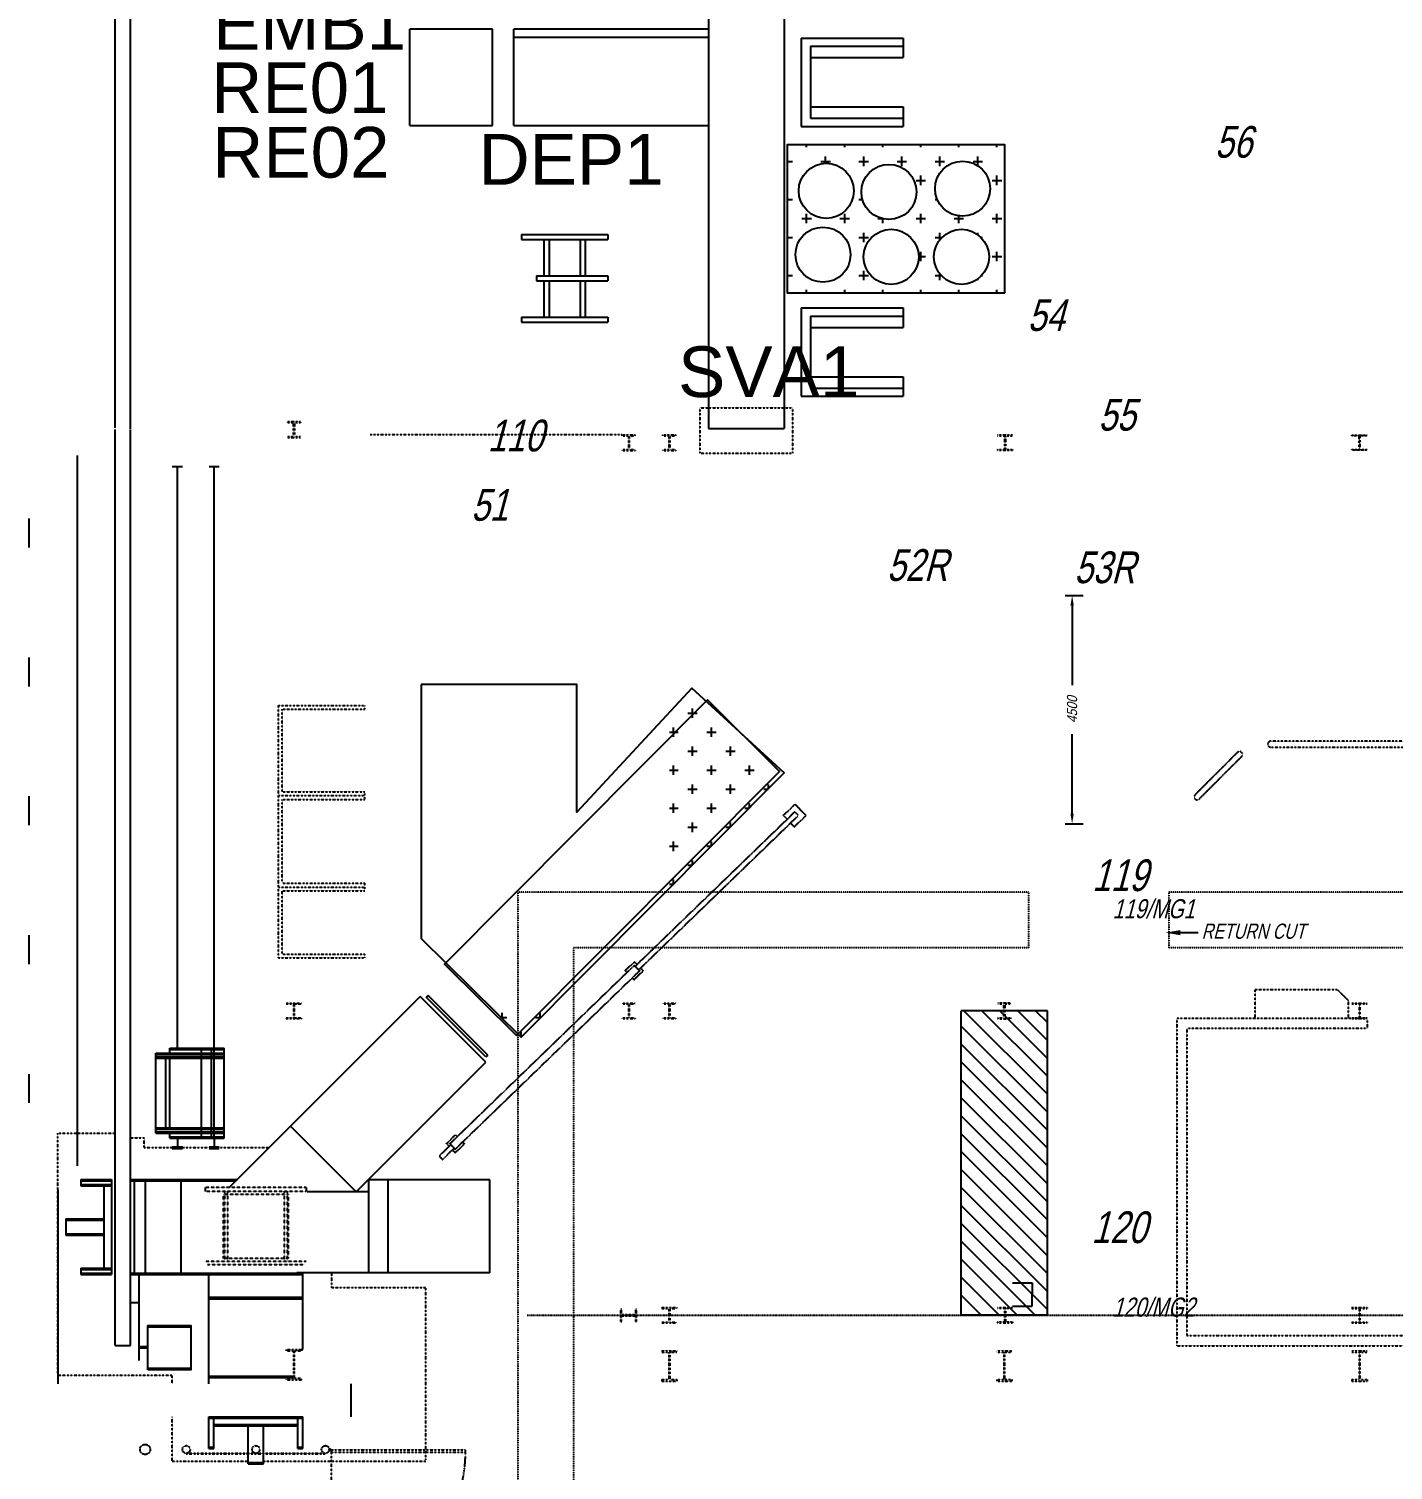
# Model space of a CAD drawing. Header units: millimetres. Extents: x -1732 to 458256, y -4349 to 130988.
# Drawn here: x -1732 to 25152, y 52078 to 80488 of the extents above; entities that cross this region are included whole.
import ezdxf

# ---------------------------------------------------------------- set-up
doc = ezdxf.new("R2010")
doc.units = ezdxf.units.MM
doc.header["$LTSCALE"] = 0.01
doc.header["$MEASUREMENT"] = 0
for name, pattern in [('CENTER2', [28.575, 19.05, -3.175, 3.175, -3.175]), ('DASHED', [19.05, 12.7, -6.35]), ('HIDDEN2', [4.7625, 3.175, -1.5875]), ('PHANTOM2', [31.75, 15.875, -3.175, 3.175, -3.175, 3.175, -3.175])]:
    doc.linetypes.add(name, pattern=pattern)
doc.layers.get('DEFPOINTS').update_dxf_attribs({"color": 251, "linetype": 'CONTINUOUS'})
for name, color, linetype in [('CHARIOTS', 251, 'CONTINUOUS'), ('DIMNEW', 251, 'CONTINUOUS'), ('Entreposage des rouleaux', 251, 'CONTINUOUS'), ('F-E-EQP', 251, 'CONTINUOUS'), ('F-E-EQP-AXE', 251, 'CENTER2'), ('F-E-EQP-CAN', 251, 'HIDDEN2'), ('F-E-EQP-PH2', 251, 'PHANTOM2'), ('NODETEXT', 5, 'CONTINUOUS'), ('NODETEXTOLD', 5, 'CONTINUOUS'), ('S-E-ACI', 251, 'PHANTOM2'), ('S-E-BET', 251, 'PHANTOM2'), ('TEX', 5, 'CONTINUOUS')]:
    doc.layers.add(name, color=color, linetype=linetype)
doc.styles.add('Arial', font='arial.ttf', dxfattribs={"width": 0.85, "oblique": 15})
doc.styles.add('R15', font='arial.ttf', dxfattribs={"height": 1.5})
doc.styles.add('TEXTXP', font='arial.ttf', dxfattribs={"width": 0.75, "oblique": 15})
doc.dimstyles.get("Standard").update_dxf_attribs({"dimtxt": 0.18, "dimasz": 0.18, "dimexe": 0.18, "dimexo": 0.0625, "dimgap": 0.09, "dimtad": 0, "dimtih": 1, "dimtoh": 1, "dimdec": 4, "dimzin": 0, "dimdsep": 46, "dimtxsty": 'Arial', "dimcen": 0.09, "dimadec": 0, "dimazin": 0, "dimtfac": 1, "dimtdec": 4, "dimtofl": 0, "dimtmove": 0, "dimatfit": 3, "dimfxl": 1, "dimtolj": 1, "dimtzin": 0, "dimarcsym": 0})
pattern_1 = [(0, (-78000, -38000), (375, 375), [187.5, -562.5]), (90, (-77906.25, -38093.75), (-375, 375), [187.5, -562.5])]

# ---------------------------------------------------------------- blocks, each defined once
blk = doc.blocks.new('*D28')
at = {"layer": 'DEFPOINTS', "color": 0, "transparency": 16777216}
for p in [(18687, 69319), (18826, 69319), (18687, 64819)]:
    blk.add_point(p, dxfattribs=at)
at = {"layer": 'DIMNEW', "color": 0, "lineweight": -2, "transparency": 16777216}
for p, q in [((18687, 69319), (19046, 69319)), ((18826, 69119), (18826, 67553)), ((18826, 65019), (18826, 66585)), ((18687, 64819), (19046, 64819))]:
    blk.add_line(p, q, dxfattribs=at)
at = {"layer": 'DIMNEW', "color": 0, "transparency": 16777216}
for points in [[(18793, 69119), (18859, 69119), (18826, 69319)], [(18793, 65019), (18859, 65019), (18826, 64819)]]:
    blk.add_solid(points, dxfattribs=at)
at = {"layer": 'DIMNEW', "color": 0, "transparency": 16777216, "insert": (18826, 67069), "char_height": 200, "attachment_point": 5, "rotation": 90, "style": 'Arial'}
blk.add_mtext('\\A1;4500', dxfattribs=at)
blk = doc.blocks.new('*D36')
at = {"layer": 'DEFPOINTS', "color": 0, "transparency": 16777216}
for p in [(17654, 55770), (18037, 55770), (17654, 55311)]:
    blk.add_point(p, dxfattribs=at)
at = {"layer": 'DIMNEW', "color": 0, "lineweight": -2, "transparency": 16777216}
for p, q in [((17654, 55770), (18037, 55770)), ((18037, 55769), (18037, 55541)), ((18037, 55312), (18037, 55540)), ((17654, 55311), (18037, 55311))]:
    blk.add_line(p, q, dxfattribs=at)
at = {"layer": 'DIMNEW', "color": 0, "transparency": 16777216}
for points in [[(18037, 55769), (18037, 55769), (18037, 55770)], [(18037, 55312), (18037, 55312), (18037, 55311)]]:
    blk.add_solid(points, dxfattribs=at)
at = {"layer": 'DIMNEW', "color": 0, "transparency": 16777216, "insert": (18037, 55540), "char_height": 1, "attachment_point": 5, "style": 'Arial'}
blk.add_mtext('\\A1;300', dxfattribs=at)

msp = doc.modelspace()

# ---------------------------------------------------------------- hatches: boundary and pattern name
at = {"layer": 'Entreposage des rouleaux', "linetype": 'Continuous'}
h = msp.add_hatch(dxfattribs=at)
h.set_pattern_fill('CROSS', color=256, scale=1500)
h.set_pattern_definition(pattern_1)
h.paths.add_polyline_path([(13212.32985, 78201.9146), (13212.32985, 75285.66), (17489.15801, 75285.66), (17489.15801, 78201.9146)])
h.paths.add_polyline_path([(15759.16042, 77272.70109, -1), (14673.76243, 77272.70109, -1)], flags=16)
h.paths.add_polyline_path([(14524.55487, 77294.3788, -1), (13439.15688, 77294.3788, -1)], flags=16)
h.paths.add_polyline_path([(14459.57563, 76037.1293, -1), (13374.17764, 76037.1293, -1)], flags=16)
h.paths.add_polyline_path([(15802.48034, 75993.77536, -1), (14717.08235, 75993.77536, -1)], flags=16)
h.paths.add_polyline_path([(17210.36429, 77337.73127, -1), (16124.9663, 77337.73127, -1)], flags=16)
h.paths.add_polyline_path([(17188.70433, 75993.77536, -1), (16103.30634, 75993.77536, -1)], flags=16)
h = msp.add_hatch(dxfattribs=at)
h.set_pattern_fill('CROSS', color=256, scale=1500)
h.set_pattern_definition(pattern_1)
h.paths.add_polyline_path([(10089.15801, 62743.83063), (10089.15801, 66150.71806), (9065.43323, 65049.06506), (9065.43323, 67565.31111), (5998.81302, 67565.31111), (5998.81302, 62557.73245), (7444.08757, 61131.81364), (8483.65958, 61131.81364)], flags=17)
h.paths.add_polyline_path([(10889.15801, 67011.61585), (10089.15801, 66150.71806), (10089.15801, 62743.83063), (10889.15801, 63547.07876)], flags=17)
h.paths.add_polyline_path([(13154.26105, 65821.37847), (11334.23338, 67490.57135), (9065.43323, 65049.06506), (9065.43323, 67565.31111), (5998.81302, 67565.31111), (5998.81302, 62557.73245), (7968.43064, 60614.49279)])

# ---------------------------------------------------------------- linework, layer by layer
at = {"layer": 'CHARIOTS', "linetype": 'Continuous'}
msp.add_lwpolyline([(7876.46519, 60642.74669), (13059.49405, 65851.32766), (11641.80734, 67262.05953), (6458.77848, 62053.47855)], close=True, dxfattribs=at)
at = {"layer": 'DIMNEW'}
msp.add_line((20809.53701, 62672.62181), (21310.26663, 62672.62181), dxfattribs=at)
msp.add_lwpolyline([(20662.4624, 62672.62181, 0, 100, 0), (20956.61162, 62672.62181, 100, 100, 0)], format="xyseb", dxfattribs=at)
at = {"layer": 'Entreposage des rouleaux'}
for p, q in [((16640.6327, 55131.81364), (16640.6327, 61131.81364)), ((18337.68332, 61131.81364), (16640.6327, 61131.81364)), ((18337.68332, 55131.81364), (18337.68332, 61131.81364)), ((-1158.36622, 57604.05272), (-1158.36622, 53777.99562)), ((18337.68332, 55131.81364), (16640.6327, 55131.81364))]:
    msp.add_line(p, q, dxfattribs=at)
at = {"layer": 'Entreposage des rouleaux', "linetype": 'Continuous'}
for p, q in [((18337.68332, 59487.53011), (16693.39979, 61131.81364)), ((18337.68332, 59841.0835), (17046.95318, 61131.81364)), ((18337.68332, 60194.63689), (17400.50657, 61131.81364)), ((18337.68332, 60548.19028), (17754.05996, 61131.81364)), ((18337.68332, 60901.74367), (18107.61335, 61131.81364)), ((18337.68332, 59133.97672), (16640.6327, 60831.02734)), ((18337.68332, 58780.42333), (16640.6327, 60477.47395)), ((18337.68332, 58426.86994), (16640.6327, 60123.92056)), ((18337.68332, 58073.31655), (16640.6327, 59770.36717)), ((18337.68332, 57719.76316), (16640.6327, 59416.81378)), ((18337.68332, 57366.20977), (16640.6327, 59063.26039)), ((18337.68332, 57012.65637), (16640.6327, 58709.70699)), ((18337.68332, 56659.10298), (16640.6327, 58356.1536)), ((18337.68332, 56305.54959), (16640.6327, 58002.60021)), ((18337.68332, 55951.9962), (16640.6327, 57649.04682)), ((18337.68332, 55598.44281), (16640.6327, 57295.49343)), ((18337.68332, 55244.88942), (16640.6327, 56941.94004)), ((18097.20571, 55131.81364), (16640.6327, 56588.38665)), ((17743.65232, 55131.81364), (16640.6327, 56234.83326)), ((17390.09893, 55131.81364), (16640.6327, 55881.27987)), ((17036.54554, 55131.81364), (16640.6327, 55527.72648))]:
    msp.add_line(p, q, dxfattribs=at)
for points in [[(17501.58793, 75285.66), (17501.58793, 78201.9146), (13212.32985, 78201.9146), (13212.32985, 75285.66)], [(5998.81302, 67565.31111), (5998.81302, 62557.73245), (7968.43064, 60614.49279), (13154.26105, 65821.37847), (11334.23338, 67490.57135), (9065.43323, 65049.06506), (9065.43323, 67565.31111)]]:
    msp.add_lwpolyline(points, close=True, dxfattribs=at)
for centre in [(16667.66529, 77337.73127), (13981.85587, 77294.3788), (15216.46142, 77272.70109), (13916.87663, 76037.1293), (15259.78134, 75993.77536), (16646.00533, 75993.77536)]:
    msp.add_circle(centre, 542.69899, dxfattribs=at)
at = {"layer": 'F-E-EQP'}
for p, q in [((-30.39896, 72622.85608), (-30.39896, 87136.19459)), ((269.60654, 72603.65368), (269.60654, 87136.19459)), ((11659.15801, 83101.09968), (11659.15801, 72609.80759)), ((13149.15801, 83101.09968), (13149.15801, 72609.80759)), ((5774.15801, 78583.78207), (5774.15801, 80483.78207)), ((7404.15801, 80483.78207), (5774.15801, 80483.78207)), ((7404.15801, 78583.78207), (7404.15801, 80483.78207)), ((11659.15801, 80483.78207), (7824.15801, 80483.78207)), ((7824.15801, 78583.78207), (7824.15801, 80483.78207)), ((7824.15801, 80323.78207), (11659.15801, 80323.78207)), ((13489.15801, 80306.09968), (13489.15801, 78566.09968)), ((13489.15801, 80306.09968), (15494.15801, 80306.09968)), ((13669.15801, 80146.09968), (13669.15801, 78726.09968)), ((13669.15801, 80146.09968), (15494.15801, 80146.09968)), ((15494.15801, 80306.09968), (15494.15801, 79921.09968)), ((13669.15801, 79921.09968), (15494.15801, 79921.09968)), ((13669.15801, 78951.09968), (15494.15801, 78951.09968)), ((13669.15801, 78726.09968), (15494.15801, 78726.09968)), ((15494.15801, 78951.09968), (15494.15801, 78566.09968)), ((5774.15801, 78583.78207), (7404.15801, 78583.78207)), ((7824.15801, 78583.78207), (11659.15801, 78583.78207)), ((13489.15801, 78566.09968), (15494.15801, 78566.09968)), ((7974.15801, 76433.78207), (9674.15801, 76433.78207)), ((7974.15801, 76433.78207), (7974.15801, 76333.78207)), ((9674.15801, 76433.78207), (9674.15801, 76333.78207)), ((7974.15801, 76333.78207), (9674.15801, 76333.78207)), ((8419.15801, 76333.78207), (8419.15801, 75618.78207)), ((8519.15801, 76333.78207), (8519.15801, 75618.78207)), ((9129.15801, 76333.78207), (9129.15801, 75618.78207)), ((9229.15801, 76333.78207), (9229.15801, 75618.78207)), ((8269.15801, 75618.78207), (9674.15801, 75618.78207)), ((8269.15801, 75618.78207), (8269.15801, 75518.78207)), ((9674.15801, 75618.78207), (9674.15801, 75518.78207)), ((8269.15801, 75518.78207), (9674.15801, 75518.78207)), ((8419.15801, 75518.78207), (8419.15801, 74803.78207)), ((8519.15801, 75518.78207), (8519.15801, 74803.78207)), ((9129.15801, 75518.78207), (9129.15801, 74803.78207)), ((9229.15801, 75518.78207), (9229.15801, 74803.78207)), ((7974.15801, 74803.78207), (9674.15801, 74803.78207)), ((7974.15801, 74803.78207), (7974.15801, 74703.78207)), ((9674.15801, 74803.78207), (9674.15801, 74703.78207)), ((13489.15801, 74986.28207), (15494.15801, 74986.28207)), ((13489.15801, 74986.28207), (13489.15801, 73246.28207)), ((13669.15801, 74826.28207), (13669.15801, 73406.28207)), ((13669.15801, 74826.28207), (15494.15801, 74826.28207)), ((15494.15801, 74986.28207), (15494.15801, 74601.28207)), ((7974.15801, 74703.78207), (9674.15801, 74703.78207)), ((13669.15801, 74601.28207), (15494.15801, 74601.28207)), ((13669.15801, 73631.28207), (15494.15801, 73631.28207)), ((15494.15801, 73631.28207), (15494.15801, 73246.28207)), ((13669.15801, 73406.28207), (15494.15801, 73406.28207)), ((13489.15801, 73246.28207), (15494.15801, 73246.28207)), ((-30.39896, 54532.97913), (-30.39896, 72591.23613)), ((269.60654, 54532.97913), (269.60654, 72591.23613)), ((11659.15801, 72609.80759), (13149.15801, 72609.80759)), ((-779.46699, 72075.44968), (-779.46699, 58073.69968)), ((1094.56907, 71861.75524), (1294.58493, 71861.75524)), ((1194.59529, 60371.03908), (1194.59529, 71861.75524)), ((1819.55111, 71861.75524), (2019.56697, 71861.75524)), ((1919.56819, 60371.03908), (1919.56819, 71861.75524)), ((-1731.96699, 70834.02468), (-1731.96699, 70262.52468)), ((-1731.96699, 68097.17468), (-1731.96699, 67525.67468)), ((-1731.96699, 65360.32468), (-1731.96699, 64788.82468)), ((-1731.96699, 62623.47468), (-1731.96699, 62051.97468)), ((2214.87388, 57647.01252), (5978.92297, 61411.06161)), ((7272.07985, 60117.90472), (5978.92297, 61411.06161)), ((6134.41515, 61435.17454), (6098.49413, 61399.25352)), ((7274.03788, 60223.70977), (6098.49413, 61399.25352)), ((7309.9589, 60259.63079), (6134.41515, 61435.17454)), ((769.58217, 58748.1391), (769.58217, 60298.12025)), ((769.58217, 60298.12025), (2119.55661, 60298.12025)), ((769.58217, 60271.04944), (2119.55661, 60271.04944)), ((769.58217, 58721.06829), (769.58217, 60271.04944)), ((1044.58797, 60298.12025), (1044.58797, 60398.10989)), ((1044.58797, 60398.10989), (2119.55661, 60398.10989)), ((1044.58797, 60271.04944), (1044.58797, 60371.03908)), ((1044.58797, 60371.03908), (2119.55661, 60371.03908)), ((1669.58037, 58648.14946), (1669.58037, 60398.10989)), ((1669.58037, 58621.07865), (1669.58037, 60371.03908)), ((1869.55965, 58648.14946), (1869.55965, 60398.10989)), ((1869.55965, 58621.07865), (1869.55965, 60371.03908)), ((1919.56819, 58648.14946), (1919.56819, 60398.10989)), ((2119.55661, 58648.14946), (2119.55661, 60398.10989)), ((2119.55661, 58621.07865), (2119.55661, 60371.03908)), ((7309.9589, 60259.63079), (7274.03788, 60223.70977)), ((769.58217, 60223.12116), (2119.55661, 60223.12116)), ((769.58217, 60196.05035), (2119.55661, 60196.05035)), ((969.58888, 58823.13819), (969.58888, 60223.12116)), ((969.58888, 58796.06737), (969.58888, 60196.05035)), ((1044.58797, 58823.13819), (1044.58797, 60223.12116)), ((1044.58797, 58796.06737), (1044.58797, 60196.05035)), ((4716.39063, 57562.21551), (7272.07985, 60117.90472)), ((-1731.96699, 59886.62468), (-1731.96699, 59315.12468)), ((769.58217, 58823.13819), (2119.55661, 58823.13819)), ((4716.39063, 57562.21551), (3423.23375, 58855.37239)), ((769.58217, 58796.06737), (2119.55661, 58796.06737)), ((769.58217, 58748.1391), (2119.55661, 58748.1391)), ((769.58217, 58721.06829), (2119.55661, 58721.06829)), ((1044.58797, 58648.14946), (1044.58797, 58748.1391)), ((1044.58797, 58621.07865), (1044.58797, 58721.06829)), ((1044.58797, 58648.14946), (2119.55661, 58648.14946)), ((1044.58797, 58621.07865), (2119.55661, 58621.07865)), ((1194.59529, 58648.14946), (1194.59529, 58448.14275)), ((1194.59529, 58621.07865), (1194.59529, 58421.07193)), ((1919.56819, 58648.14946), (1919.56819, 58448.14275)), ((1919.56819, 58621.07865), (1919.56819, 58421.07193)), ((1094.56907, 58448.14275), (1294.58493, 58448.14275)), ((1094.56907, 58421.07193), (1294.58493, 58421.07193)), ((1819.55111, 58448.14275), (2019.56697, 58448.14275)), ((1819.55111, 58421.07193), (2019.56697, 58421.07193)), ((-705.36332, 57809.98299), (-705.36332, 57709.95677)), ((-705.36332, 57809.98299), (-105.39805, 57809.98299)), ((-705.36332, 57782.91217), (-705.36332, 57682.88596)), ((-705.36332, 57782.91217), (-105.39805, 57782.91217)), ((-705.36332, 57709.95677), (-105.39805, 57709.95677)), ((-705.36332, 57682.88596), (-105.39805, 57682.88596)), ((-255.36879, 57709.95677), (-255.36879, 56060.02255)), ((-255.36879, 57682.88596), (-255.36879, 56032.95174)), ((-105.39805, 57809.98299), (-105.39805, 55960.03291)), ((-105.39805, 57782.91217), (-105.39805, 55932.9621)), ((269.60654, 57809.98299), (2377.84435, 57809.98299)), ((269.60654, 57782.91217), (2350.77353, 57782.91217)), ((344.60563, 57809.98299), (344.60563, 55960.03291)), ((344.60563, 57782.91217), (344.60563, 55932.9621)), ((569.60289, 55960.03291), (569.60289, 57809.98299)), ((569.60289, 55932.9621), (569.60289, 57782.91217)), ((1269.59438, 55960.03291), (1269.59438, 57809.98299)), ((1269.59438, 55932.9621), (1269.59438, 57782.91217)), ((7351.91535, 57799.41252), (4967.49035, 57799.41252)), ((4967.49035, 55970.61252), (4967.49035, 57799.41252)), ((4967.49035, 55970.61252), (4967.49035, 57799.41252)), ((5348.49035, 55970.61252), (5348.49035, 57799.41252)), ((7351.91535, 55970.61252), (7351.91535, 57799.41252)), ((1750.94063, 57570.81252), (1750.94063, 57647.01252)), ((3732.14063, 57647.01252), (3732.14063, 57570.81252)), ((4967.49035, 57562.21551), (3755.36742, 57562.21551)), ((-1005.36881, 57034.99241), (-1005.36881, 56734.98691)), ((-1005.36881, 57034.99241), (-255.36879, 57034.99241)), ((-1005.36881, 57007.9216), (-1005.36881, 56707.9161)), ((-1005.36881, 57007.9216), (-255.36879, 57007.9216)), ((-1005.36881, 56734.98691), (-255.36879, 56734.98691)), ((-1005.36881, 56707.9161), (-255.36879, 56707.9161)), ((-705.36332, 56060.02255), (-705.36332, 55960.03291)), ((-705.36332, 56060.02255), (-105.39805, 56060.02255)), ((-705.36332, 56032.95174), (-705.36332, 55932.9621)), ((-705.36332, 56032.95174), (-105.39805, 56032.95174)), ((7351.91535, 55970.61252), (3547.96563, 55970.61252)), ((3666.52939, 54458.12634), (3666.52939, 55970.61252)), ((-705.36332, 55960.03291), (-105.39805, 55960.03291)), ((-705.36332, 55932.9621), (-105.39805, 55932.9621)), ((269.60654, 55960.03291), (3666.52939, 55960.03291)), ((269.60654, 55932.9621), (3666.52939, 55932.9621)), ((434.15282, 55941.13227), (434.15282, 54239.61675)), ((434.15282, 55914.06145), (434.15282, 54487.40543)), ((1816.55188, 53805.06643), (1816.55188, 55932.9621)), ((1816.55188, 53777.99562), (1816.55188, 55827.96155)), ((1816.55188, 55485.03869), (3666.52939, 55485.03869)), ((1816.55188, 55457.96788), (3666.52939, 55457.96788)), ((269.60654, 55382.96879), (434.15282, 55382.96879)), ((-30.39896, 54532.97913), (269.60654, 54532.97913)), ((434.15282, 54514.47624), (609.83649, 54514.47624)), ((434.15282, 54487.40543), (609.83649, 54487.40543)), ((3639.14247, 54458.12634), (3666.52939, 54458.12634)), ((1816.55188, 53930.07406), (3481.67364, 53930.07406)), ((1816.55188, 53903.00325), (3481.67364, 53903.00325)), ((4616.48126, 53127.97631), (4616.48126, 53777.99562)), ((1816.55188, 52530.10023), (1816.55188, 53130.10207)), ((1816.55188, 53130.10207), (3666.52939, 53130.10207)), ((1916.56895, 52530.10023), (1916.56895, 53130.10207)), ((3566.51231, 52530.10023), (3566.51231, 53130.10207)), ((3666.52939, 52530.10023), (3666.52939, 53130.10207)), ((1816.55188, 53103.03126), (3666.52939, 53103.03126)), ((1816.55188, 52503.02941), (1816.55188, 53103.03126)), ((1916.56895, 52503.02941), (1916.56895, 53103.03126)), ((1916.56895, 52980.09475), (3566.51231, 52980.09475)), ((1916.56895, 52953.02394), (3566.51231, 52953.02394)), ((2591.54246, 52230.09473), (2591.54246, 52980.09475)), ((2591.54246, 52203.02392), (2591.54246, 52953.02394)), ((2891.53881, 52230.09473), (2891.53881, 52980.09475)), ((2891.53881, 52203.02392), (2891.53881, 52953.02394)), ((3566.51231, 52503.02941), (3566.51231, 53103.03126)), ((3666.52939, 52503.02941), (3666.52939, 53103.03126)), ((1816.55188, 52530.10023), (1916.56895, 52530.10023)), ((1816.55188, 52503.02941), (1916.56895, 52503.02941)), ((3566.51231, 52530.10023), (3666.52939, 52530.10023)), ((3566.51231, 52503.02941), (3666.52939, 52503.02941)), ((2591.54246, 52230.09473), (2891.53881, 52230.09473)), ((2591.54246, 52203.02392), (2891.53881, 52203.02392))]:
    msp.add_line(p, q, dxfattribs=at)
at = {"layer": 'F-E-EQP', "linetype": 'DASHED'}
for p, q in [((3732.14063, 57647.01252), (1750.94063, 57647.01252)), ((1750.94063, 57578.75002), (3732.14063, 57578.75002)), ((2106.54063, 57520.01252), (3376.54063, 57520.01252)), ((2106.54063, 56250.01252), (2106.54063, 57520.01252)), ((2122.41563, 57573.98752), (2122.41563, 56191.27502)), ((2181.15313, 57573.98752), (2181.15313, 56191.27502)), ((3297.16563, 57570.81252), (3297.16563, 56191.27502)), ((3360.66563, 57573.98752), (3360.66563, 56191.27502)), ((3376.54063, 57520.01252), (3376.54063, 56250.01252)), ((3735.31563, 56191.27502), (1738.95552, 56191.27502)), ((3693.27833, 56123.01252), (1789.80294, 56123.01252)), ((3376.54063, 56250.01252), (2106.54063, 56250.01252))]:
    msp.add_line(p, q, dxfattribs=at)
at = {"layer": 'F-E-EQP'}
for points in [[(609.83649, 54080.41056), (609.83649, 54930.40023), (1459.82615, 54930.40023), (1459.82615, 54080.41056)], [(609.83649, 54053.33975), (609.83649, 54903.32941), (1459.82615, 54903.32941), (1459.82615, 54053.33975)]]:
    msp.add_lwpolyline(points, close=True, dxfattribs=at)
at = {"layer": 'F-E-EQP-AXE'}
msp.add_line((8089.15801, 55131.81364), (156267.58251, 55131.81364), dxfattribs=at)
at = {"layer": 'F-E-EQP-CAN'}
for p, q in [((7901.42668, 63471.50503), (7901.42668, 51648.12485)), ((17969.15795, 63471.50503), (7901.42668, 63471.50503)), ((17969.15795, 63471.50503), (17969.1587, 62371.55498)), ((81594.23027, 63471.50503), (20729.15795, 63471.50503)), ((20729.15795, 63471.50503), (20729.1587, 62371.55498)), ((9001.37673, 62371.55498), (9001.37673, 49774.29979)), ((17969.1587, 62371.55498), (9001.37673, 62371.55498)), ((65090.63615, 62371.55498), (20729.1587, 62371.55498))]:
    msp.add_line(p, q, dxfattribs=at)
at = {"layer": 'F-E-EQP-PH2'}
for p, q in [((11489.15801, 73016.28207), (13319.15801, 73016.28207)), ((11489.15801, 73016.28207), (11489.15801, 72126.28207)), ((13319.15801, 73016.28207), (13319.15801, 72126.28207)), ((9961.65801, 72483.78207), (4990.99437, 72483.78207)), ((11489.15801, 72126.28207), (13319.15801, 72126.28207)), ((3185.15801, 67151.81364), (4886.15801, 67151.81364)), ((3185.15801, 62173.81364), (3185.15801, 67151.81364)), ((3260.15801, 67076.81364), (4886.15801, 67076.81364)), ((3260.15801, 65448.81364), (3260.15801, 67076.81364)), ((4886.15801, 67076.81364), (4886.15801, 67151.81364)), ((22086.96998, 66226.23578), (21248.85292, 65388.11872)), ((26699.27506, 66445.93069), (22737.27506, 66445.93069)), ((22737.27506, 66331.93069), (26699.27506, 66331.93069)), ((21329.46309, 65307.50855), (22167.58015, 66145.62561)), ((3185.15801, 65373.81364), (4886.15801, 65373.81364)), ((3260.15801, 65448.81364), (4886.15801, 65448.81364)), ((4886.15801, 65298.81364), (4886.15801, 65448.81364)), ((3260.15801, 65298.81364), (4886.15801, 65298.81364)), ((3260.15801, 63645.81364), (3260.15801, 65298.81364)), ((13135.92844, 64981.76746), (13365.89308, 65204.28997)), ((13365.89308, 65204.28997), (13581.46176, 64981.51173)), ((10215.81023, 62010.04075), (13359.85793, 65052.34071)), ((10285.34852, 61938.1768), (13429.39622, 64980.47676)), ((13135.92844, 64981.76746), (13208.94364, 64906.31031)), ((13278.48193, 64834.44636), (13351.49713, 64758.98922)), ((13351.49713, 64758.98922), (13581.46176, 64981.51173)), ((13359.85793, 65052.34071), (13429.39622, 64980.47676)), ((3260.15801, 63645.81364), (4886.15801, 63645.81364)), ((4886.15801, 63495.81364), (4886.15801, 63645.81364)), ((3185.15801, 63570.81364), (4886.15801, 63570.81364)), ((3260.15801, 62248.81364), (3260.15801, 63495.81364)), ((3260.15801, 63495.81364), (4886.15801, 63495.81364)), ((3260.15801, 62248.81364), (4886.15801, 62248.81364)), ((4886.15801, 62173.81364), (4886.15801, 62248.81364)), ((3185.15801, 62173.81364), (4886.15801, 62173.81364)), ((6565.70312, 58512.84644), (10198.42566, 62028.00674)), ((10019.92862, 61924.86214), (10199.58849, 62098.70785)), ((10198.42566, 62028.00674), (10302.73309, 61920.21081)), ((10199.58849, 62098.70785), (10251.74221, 62044.80989)), ((10321.28049, 61972.94594), (10373.4342, 61919.04798)), ((6670.01055, 58405.05051), (10302.73309, 61920.21081)), ((10019.92862, 61924.86214), (10054.69777, 61888.93017)), ((10159.00519, 61781.13424), (10193.77434, 61745.20227)), ((10193.77434, 61745.20227), (10373.4342, 61919.04798)), ((22434.15983, 60981.78233), (22434.15983, 61546.7826)), ((24059.15983, 61546.78236), (22434.15983, 61546.7826)), ((24269.15983, 61336.78233), (24059.15983, 61546.78236)), ((24269.15983, 60981.78233), (24269.15983, 61336.78233)), ((-1158.36622, 58719.16176), (-30.39896, 58719.16176)), ((-1158.36622, 53952.98435), (-1158.36622, 58719.16176)), ((-1158.36622, 53952.98435), (-1158.36622, 58692.09095)), ((269.60654, 58629.93461), (541.61311, 58629.93461)), ((541.61311, 58434.93881), (541.61311, 58629.93461)), ((6495.002, 58514.00927), (6674.66187, 58687.85498)), ((6674.66187, 58687.85498), (6709.43101, 58651.92301)), ((6813.73844, 58544.12708), (6848.50758, 58508.19511)), ((541.61311, 58434.93881), (3002.80017, 58434.93881)), ((6354.86151, 58270.56134), (6584.82615, 58493.08385)), ((6354.86151, 58270.56134), (6420.92289, 58202.29059)), ((6420.92289, 58202.29059), (6650.88752, 58424.8131)), ((6495.002, 58514.00927), (6548.89417, 58458.31471)), ((6565.70312, 58512.84644), (6670.01055, 58405.05051)), ((6614.95554, 58390.04396), (6668.84771, 58334.3494)), ((6668.84771, 58334.3494), (6848.50758, 58508.19511)), ((4241.51325, 55670.61252), (4241.51325, 55970.61252)), ((6091.46332, 55670.61252), (4241.51325, 55670.61252)), ((6091.46332, 52280.11241), (6091.46332, 55670.61252)), ((-1158.36622, 53952.98435), (1091.56984, 53952.98435)), ((1091.56984, 53777.99562), (1091.56984, 53952.98435)), ((1091.56984, 52253.0416), (1091.56984, 53128.02181)), ((1370.54063, 52399.16063), (1370.54063, 52411.16063)), ((1370.54063, 52411.16063), (4112.54063, 52411.16063)), ((1370.54063, 52399.16063), (4112.54063, 52399.16063)), ((4112.54063, 52399.16063), (4112.54063, 52411.16063)), ((4222.26186, 52480.71748), (6872.26186, 52480.71748)), ((4222.26186, 52480.71748), (4222.26186, 52430.71748)), ((4222.26186, 52430.71748), (6872.26186, 52430.71748)), ((4222.26186, 52430.71748), (4222.26186, 49780.71748)), ((6872.26186, 52430.71748), (6872.26186, 52480.71748)), ((1091.56984, 52253.0416), (2591.54246, 52253.0416)), ((2891.53881, 52253.0416), (6091.46332, 52253.0416))]:
    msp.add_line(p, q, dxfattribs=at)
for centre, radius in [((558.54063, 52486.16063), 100), ((1370.54063, 52486.16063), 75), ((2741.54063, 52486.16063), 75), ((4112.54063, 52486.16063), 75), ((4204.85519, 52481.58101), 17.42808)]:
    msp.add_circle(centre, radius, dxfattribs=at)
for centre, radius, start, end in [((22127.27506, 66185.93069), 57, 315, 135), ((22737.27506, 66388.93069), 57, 90, 270), ((21289.15801, 65347.81364), 57, 135, 315), ((4222.26186, 52430.71748), 2650, 270, 0)]:
    msp.add_arc(centre, radius, start, end, dxfattribs=at)
at = {"layer": 'S-E-ACI'}
for p, q in [((3363.98186, 72745.53198), (3363.98186, 72730.05119)), ((3363.98186, 72745.53198), (3618.95315, 72745.53198)), ((3618.95315, 72745.53198), (3618.95315, 72730.05119)), ((3363.98186, 72730.05119), (3478.76649, 72730.05119)), ((3363.98186, 72451.04946), (3478.76649, 72451.04946)), ((3363.98186, 72451.04946), (3363.98186, 72435.54124)), ((3478.76649, 72730.05119), (3478.76649, 72451.04946)), ((3504.29654, 72730.05119), (3504.29654, 72451.04946)), ((3504.29654, 72730.05119), (3618.95315, 72730.05119)), ((3504.29654, 72451.04946), (3618.95315, 72451.04946)), ((3618.95315, 72451.04946), (3618.95315, 72435.54124)), ((9961.65801, 72483.75007), (10216.65801, 72483.75007)), ((9961.65801, 72468.27842), (9961.65801, 72483.75007)), ((9961.65801, 72468.27842), (10081.65993, 72468.27842)), ((10081.65993, 72468.27842), (10081.65993, 72194.28573)), ((10096.65609, 72468.27842), (10216.65801, 72468.27842)), ((10096.65609, 72468.27842), (10096.65609, 72194.28573)), ((10216.65801, 72468.27842), (10216.65801, 72483.75007)), ((10761.65801, 72468.27842), (10761.65801, 72483.75007)), ((10761.65801, 72483.75007), (11016.65801, 72483.75007)), ((10761.65801, 72468.27842), (10881.65993, 72468.27842)), ((10881.65993, 72468.27842), (10881.65993, 72194.28573)), ((10896.65609, 72468.27842), (10896.65609, 72194.28573)), ((10896.65609, 72468.27842), (11016.65801, 72468.27842)), ((11016.65801, 72468.27842), (11016.65801, 72483.75007)), ((17353.78979, 72483.65697), (17653.75871, 72483.65697)), ((17353.78979, 72483.65697), (17353.78979, 72468.66081)), ((17353.78979, 72468.66081), (17496.26246, 72468.66081)), ((17496.26246, 72468.66081), (17496.26246, 72198.65677)), ((17511.25862, 72468.66081), (17511.25862, 72198.65677)), ((17511.25862, 72468.66081), (17653.75871, 72468.66081)), ((17653.75871, 72483.65697), (17653.75871, 72468.66081)), ((3363.98186, 72435.54124), (3618.95315, 72435.54124)), ((9961.65801, 72194.28573), (9961.65801, 72178.81408)), ((9961.65801, 72194.28573), (10081.65993, 72194.28573)), ((9961.65801, 72178.75007), (10216.65801, 72178.75007)), ((10096.65609, 72194.28573), (10216.65801, 72194.28573)), ((10216.65801, 72194.28573), (10216.65801, 72178.81408)), ((10761.65801, 72194.28573), (10881.65993, 72194.28573)), ((10761.65801, 72194.28573), (10761.65801, 72178.81408)), ((10761.65801, 72178.75007), (11016.65801, 72178.75007)), ((10896.65609, 72194.28573), (11016.65801, 72194.28573)), ((11016.65801, 72194.28573), (11016.65801, 72178.81408)), ((17353.78979, 72198.65677), (17353.78979, 72183.66061)), ((17353.78979, 72198.65677), (17496.26246, 72198.65677)), ((17353.78979, 72183.66061), (17653.75871, 72183.66061)), ((17511.25862, 72198.65677), (17653.75871, 72198.65677)), ((17653.75871, 72198.65677), (17653.75871, 72183.66061)), ((3336.65801, 61284.31364), (3641.65801, 61284.31364)), ((3336.65801, 61268.84199), (3336.65801, 61284.31364)), ((3336.65801, 61268.84199), (3481.65993, 61268.84199)), ((3481.65993, 61268.84199), (3481.65993, 60994.84929)), ((3496.65609, 61268.84199), (3496.65609, 60994.84929)), ((3496.65609, 61268.84199), (3641.65801, 61268.84199)), ((3641.65801, 61268.84199), (3641.65801, 61284.31364)), ((9961.65801, 61268.84199), (9961.65801, 61284.31364)), ((9961.65801, 61284.31364), (10216.65801, 61284.31364)), ((9961.65801, 61268.84199), (10081.65993, 61268.84199)), ((10081.65993, 61268.84199), (10081.65993, 60994.84929)), ((10096.65609, 61268.84199), (10096.65609, 60994.84929)), ((10096.65609, 61268.84199), (10216.65801, 61268.84199)), ((10216.65801, 61268.84199), (10216.65801, 61284.31364)), ((10761.65801, 61284.31364), (11016.65801, 61284.31364)), ((10761.65801, 61268.84199), (10761.65801, 61284.31364)), ((10761.65801, 61268.84199), (10881.65993, 61268.84199)), ((10881.65993, 61268.84199), (10881.65993, 60994.84929)), ((10896.65609, 61268.84199), (11016.65801, 61268.84199)), ((10896.65609, 61268.84199), (10896.65609, 60994.84929)), ((11016.65801, 61268.84199), (11016.65801, 61284.31364)), ((17361.67236, 61286.8273), (17361.67236, 61271.30993)), ((17361.67236, 61286.8273), (17616.64365, 61286.8273)), ((17361.67236, 61271.30993), (17476.44785, 61271.30993)), ((17476.44785, 61271.30993), (17476.44785, 60992.31734)), ((17501.95046, 61271.30993), (17616.64365, 61271.30993)), ((17501.95046, 61271.30993), (17501.95046, 60992.31734)), ((17616.64365, 61286.8273), (17616.64365, 61271.30993)), ((24339.15983, 61281.79352), (24339.15983, 61266.79736)), ((24339.15983, 61281.79352), (24639.15618, 61281.79352)), ((24339.15983, 61266.79736), (24481.63249, 61266.79736)), ((24481.63249, 61266.79736), (24481.63249, 60996.82991)), ((24496.62865, 61266.79736), (24496.62865, 60996.82991)), ((24496.62865, 61266.79736), (24639.15618, 61266.79736)), ((24639.15618, 61281.79352), (24639.15618, 61266.79736)), ((3336.65801, 60994.84929), (3336.65801, 60979.37764)), ((3336.65801, 60994.84929), (3481.65993, 60994.84929)), ((3336.65801, 60979.31364), (3641.65801, 60979.31364)), ((3496.65609, 60994.84929), (3641.65801, 60994.84929)), ((3641.65801, 60994.84929), (3641.65801, 60979.37764)), ((9961.65801, 60994.84929), (10081.65993, 60994.84929)), ((9961.65801, 60994.84929), (9961.65801, 60979.37764)), ((9961.65801, 60979.31364), (10216.65801, 60979.31364)), ((10096.65609, 60994.84929), (10216.65801, 60994.84929)), ((10216.65801, 60994.84929), (10216.65801, 60979.37764)), ((10761.65801, 60994.84929), (10761.65801, 60979.37764)), ((10761.65801, 60994.84929), (10881.65993, 60994.84929)), ((10761.65801, 60979.31364), (11016.65801, 60979.31364)), ((10896.65609, 60994.84929), (11016.65801, 60994.84929)), ((11016.65801, 60994.84929), (11016.65801, 60979.37764)), ((17361.67236, 60992.31734), (17361.67236, 60976.83655)), ((17361.67236, 60992.31734), (17476.44785, 60992.31734)), ((17361.67236, 60976.83655), (17616.64365, 60976.83655)), ((17501.95046, 60992.31734), (17616.64365, 60992.31734)), ((17616.64365, 60992.31734), (17616.64365, 60976.83655)), ((24339.15983, 60996.82991), (24339.15983, 60981.8246)), ((24339.15983, 60996.82991), (24481.63249, 60996.82991)), ((24339.15983, 60981.8246), (24639.15618, 60981.8246)), ((24496.62865, 60996.82991), (24639.15618, 60996.82991)), ((24639.15618, 60996.82991), (24639.15618, 60981.8246)), ((9934.14435, 55004.32799), (9934.14435, 55259.29928)), ((9934.14435, 55259.29928), (9949.66171, 55259.29928)), ((9949.66171, 55144.60609), (9949.66171, 55259.29928)), ((9949.66171, 55144.60609), (10228.6543, 55144.60609)), ((9949.66171, 55119.10348), (10228.6543, 55119.10348)), ((9949.66171, 55004.32799), (9949.66171, 55119.10348)), ((10228.6543, 55144.60609), (10228.6543, 55259.29928)), ((10228.6543, 55259.29928), (10244.13509, 55259.29928)), ((10228.6543, 55004.32799), (10228.6543, 55119.10348)), ((10244.13509, 55004.32799), (10244.13509, 55259.29928)), ((10739.15526, 55281.7981), (11039.16075, 55281.7981)), ((10739.15526, 55281.7981), (10739.15526, 55266.80194)), ((10739.15526, 55266.80194), (10881.62792, 55266.80194)), ((10881.62792, 55266.80194), (10881.62792, 54996.82534)), ((10896.63323, 55266.80194), (10896.63323, 54996.82534)), ((10896.63323, 55266.80194), (11039.16075, 55266.80194)), ((11039.16075, 55281.7981), (11039.16075, 55266.80194)), ((17353.78979, 55284.74467), (17653.75871, 55284.74467)), ((17353.78979, 55284.74467), (17353.78979, 55269.73936)), ((17353.78979, 55269.73936), (17496.26246, 55269.73936)), ((17496.26246, 55269.73936), (17496.26246, 54999.77191)), ((17511.25862, 55269.73936), (17511.25862, 54999.77191)), ((17511.25862, 55269.73936), (17653.75871, 55269.73936)), ((17653.75871, 55284.74467), (17653.75871, 55269.73936)), ((24339.15983, 55281.80267), (24339.15983, 55266.79736)), ((24339.15983, 55281.80267), (24639.15618, 55281.80267)), ((24339.15983, 55266.79736), (24481.63249, 55266.79736)), ((24481.63249, 55266.79736), (24481.63249, 54996.82991)), ((24496.62865, 55266.79736), (24496.62865, 54996.82991)), ((24496.62865, 55266.79736), (24639.15618, 55266.79736)), ((24639.15618, 55281.80267), (24639.15618, 55266.79736)), ((9934.14435, 55004.32799), (9949.66171, 55004.32799)), ((10228.6543, 55004.32799), (10244.13509, 55004.32799)), ((10739.15526, 54996.82534), (10739.15526, 54981.82918)), ((10739.15526, 54996.82534), (10881.62792, 54996.82534)), ((10739.15526, 54981.82918), (11039.16075, 54981.82918)), ((10896.63323, 54996.82534), (11039.16075, 54996.82534)), ((11039.16075, 54996.82534), (11039.16075, 54981.82918)), ((17353.78979, 54999.77191), (17353.78979, 54984.77575)), ((17353.78979, 54999.77191), (17496.26246, 54999.77191)), ((17353.78979, 54984.77575), (17653.75871, 54984.77575)), ((17511.25862, 54999.77191), (17653.75871, 54999.77191)), ((17653.75871, 54999.77191), (17653.75871, 54984.77575)), ((24339.15983, 54996.82991), (24339.15983, 54981.83375)), ((24339.15983, 54996.82991), (24481.63249, 54996.82991)), ((24339.15983, 54981.83375), (24639.15618, 54981.83375)), ((24496.62865, 54996.82991), (24639.15618, 54996.82991)), ((24639.15618, 54996.82991), (24639.15618, 54981.83375)), ((3339.17355, 54458.12634), (3639.14247, 54458.12634)), ((3339.17355, 54458.12634), (3339.17355, 54428.12488)), ((3339.17355, 54458.12634), (3339.17355, 54428.12488)), ((3339.17355, 54458.12634), (3639.14247, 54458.12634)), ((3339.17355, 54428.12488), (3481.67364, 54428.12488)), ((3339.17355, 54428.12488), (3481.67364, 54428.12488)), ((3481.67364, 54428.12488), (3481.67364, 53888.15339)), ((3481.67364, 54428.12488), (3481.67364, 53888.15339)), ((3496.6698, 54428.12488), (3639.14247, 54428.12488)), ((3496.6698, 54428.12488), (3496.6698, 53888.15339)), ((3496.6698, 54428.12488), (3496.6698, 53888.15339)), ((3496.6698, 54428.12488), (3639.14247, 54428.12488)), ((3639.14247, 54458.12634), (3639.14247, 54428.12488)), ((3639.14247, 54458.12634), (3639.14247, 54428.12488)), ((10739.15983, 54431.7832), (11039.15618, 54431.7832)), ((10739.15983, 54431.7832), (10739.15983, 54401.78174)), ((10739.15983, 54401.78174), (10881.68736, 54401.78174)), ((10881.68736, 54401.78174), (10881.68736, 53861.78282)), ((10896.68352, 54401.78174), (10896.68352, 53861.78282)), ((10896.68352, 54401.78174), (11039.15618, 54401.78174)), ((11039.15618, 54431.7832), (11039.15618, 54401.78174)), ((17339.17355, 54431.76949), (17639.14247, 54431.76949)), ((17339.17355, 54431.76949), (17339.17355, 54401.76802)), ((17339.17355, 54401.76802), (17481.67364, 54401.76802)), ((17481.67364, 54401.76802), (17481.67364, 53861.79653)), ((17496.67895, 54401.76802), (17496.67895, 53861.79653)), ((17496.67895, 54401.76802), (17639.14247, 54401.76802)), ((17639.14247, 54431.76949), (17639.14247, 54401.76802)), ((24339.15983, 54431.76949), (24339.15983, 54401.76802)), ((24339.15983, 54431.76949), (24639.15618, 54431.76949)), ((24339.15983, 54401.76802), (24481.68736, 54401.76802)), ((24481.68736, 54401.76802), (24481.68736, 53861.79653)), ((24496.69266, 54401.76802), (24496.69266, 53861.79653)), ((24496.69266, 54401.76802), (24639.15618, 54401.76802)), ((24639.15618, 54431.76949), (24639.15618, 54401.76802)), ((3339.17355, 53888.15339), (3339.17355, 53858.16107)), ((3339.17355, 53888.15339), (3481.67364, 53888.15339)), ((3339.17355, 53888.15339), (3339.17355, 53858.16107)), ((3339.17355, 53888.15339), (3481.67364, 53888.15339)), ((3339.17355, 53858.16107), (3639.14247, 53858.16107)), ((3339.17355, 53858.16107), (3639.14247, 53858.16107)), ((3496.6698, 53888.15339), (3639.14247, 53888.15339)), ((3496.6698, 53888.15339), (3639.14247, 53888.15339)), ((3639.14247, 53888.15339), (3639.14247, 53858.16107)), ((3639.14247, 53888.15339), (3639.14247, 53858.16107)), ((10739.15983, 53861.78282), (10739.15983, 53831.78135)), ((10739.15983, 53861.78282), (10881.68736, 53861.78282)), ((10739.15983, 53831.78135), (11039.15618, 53831.78135)), ((10896.68352, 53861.78282), (11039.15618, 53861.78282)), ((11039.15618, 53861.78282), (11039.15618, 53831.78135)), ((17339.17355, 53861.79653), (17339.17355, 53831.80421)), ((17339.17355, 53861.79653), (17481.67364, 53861.79653)), ((17339.17355, 53831.80421), (17639.14247, 53831.80421)), ((17496.67895, 53861.79653), (17639.14247, 53861.79653)), ((17639.14247, 53861.79653), (17639.14247, 53831.80421)), ((24339.15983, 53861.79653), (24339.15983, 53831.80421)), ((24339.15983, 53861.79653), (24481.68736, 53861.79653)), ((24339.15983, 53831.80421), (24639.15618, 53831.80421)), ((24496.69266, 53861.79653), (24639.15618, 53861.79653)), ((24639.15618, 53861.79653), (24639.15618, 53831.80421))]:
    msp.add_line(p, q, dxfattribs=at)
msp.add_lwpolyline([(24339.15801, 72181.28207), (24339.15801, 72196.28207), (24481.65801, 72196.28207), (24481.65801, 72466.28207), (24339.15801, 72466.28207), (24339.15801, 72481.28207), (24639.15801, 72481.28207), (24639.15801, 72466.28207), (24496.65801, 72466.28207), (24496.65801, 72196.28207), (24639.15801, 72196.28207), (24639.15801, 72181.28207)], close=True, dxfattribs=at)
at = {"layer": 'S-E-BET'}
for p, q in [((24643.15801, 60981.78228), (20889.15965, 60981.78282)), ((20889.15965, 60981.78282), (20889.16403, 54531.78228)), ((24643.15801, 60981.78228), (24643.15801, 60781.78228)), ((21089.15978, 60781.78228), (21089.1639, 54731.78228)), ((24643.15801, 60781.78228), (21089.15978, 60781.78228)), ((21089.1639, 54731.78228), (38639.16075, 54731.78228)), ((20889.16403, 54531.78228), (38639.16075, 54531.78228))]:
    msp.add_line(p, q, dxfattribs=at)

# ---------------------------------------------------------------- texts
at = {"layer": 'DIMNEW', "style": 'TEXTXP', "oblique": 15, "width": 0.75}
msp.add_text('RETURN CUT', height=300, dxfattribs=at).set_placement((21378.07891, 62551.73969))
at = {"layer": 'NODETEXT', "style": 'TEXTXP', "oblique": 15, "width": 0.75}
for s, p in [('56', (21637.29457, 77947.76751)), ('54', (17946.66668, 74532.46493)), ('55', (19342.01271, 72568.73338)), ('110', (7308.31339, 72158.97436)), ('51', (6980.75288, 70791.99741)), ('52R', (15174.76897, 69606.51335)), ('53R', (18865.39471, 69561.57751)), ('119', (19219.31097, 63491.96779)), ('120', (19204.31621, 56553.81084))]:
    msp.add_text(s, height=625, dxfattribs=at).set_placement(p)
at = {"layer": 'NODETEXTOLD', "style": 'TEXTXP', "oblique": 15, "width": 0.75}
for s, height, p in [('56', 625, (21637.29457, 77947.76751)), ('54', 625, (17946.66668, 74532.46493)), ('55', 625, (19342.01271, 72568.73338)), ('110', 625, (7308.31339, 72158.97436)), ('51', 625, (6980.75288, 70791.99741)), ('52R', 625, (15174.76897, 69606.51335)), ('53R', 625, (18865.39471, 69561.57751)), ('119/MG1', 375, (19622.5951, 62956.73608)), ('120/MG2', 375, (19622.5951, 55104.19199))]:
    msp.add_text(s, height=height, dxfattribs=at).set_placement(p)
at = {"layer": 'TEX', "style": 'R15'}
for s, p in [('EMB1', (1898.1316, 80074.94049)), ('RE01', (1861.41447, 78826.29997)), ('RE02', (1881.40988, 77554.51325)), ('DEP1', (7128.43354, 77415.91897)), ('SVA1', (11061.44567, 73228.99185))]:
    msp.add_text(s, height=1000, dxfattribs=at).set_placement(p)

# ---------------------------------------------------------------- dimensions: what is measured, and where the dimension line sits
at = {"layer": 'DIMNEW'}
for base, p1, p2, text, override, picture, middle in [((18826.13277, 69318.79725), (18687.11969, 64818.79722), (18687.11969, 69318.79725), '4500', {"dimscale": 200, "dimtxt": 1, "dimasz": 1, "dimexe": 1.1, "dimexo": 0, "dimgap": 1, "dimtih": 0, "dimtoh": 0, "dimdec": 2, "dimcen": 0}, '*D28', (18826.13277, 67068.79723)), ((18037.2697, 55769.60399), (17653.75871, 55311.10152), (17653.75871, 55769.60399), '300', {"dimtxt": 1, "dimasz": 1}, '*D36', (18037.2697, 55540.35275))]:
    dim = msp.add_linear_dim(base=base, p1=p1, p2=p2, angle=90, text=text, dimstyle='Standard', override=override, dxfattribs=at)
    dim.commit()
    dim.dimension.update_dxf_attribs({"geometry": picture, "text_midpoint": middle})

doc.saveas('drawing.dxf')
